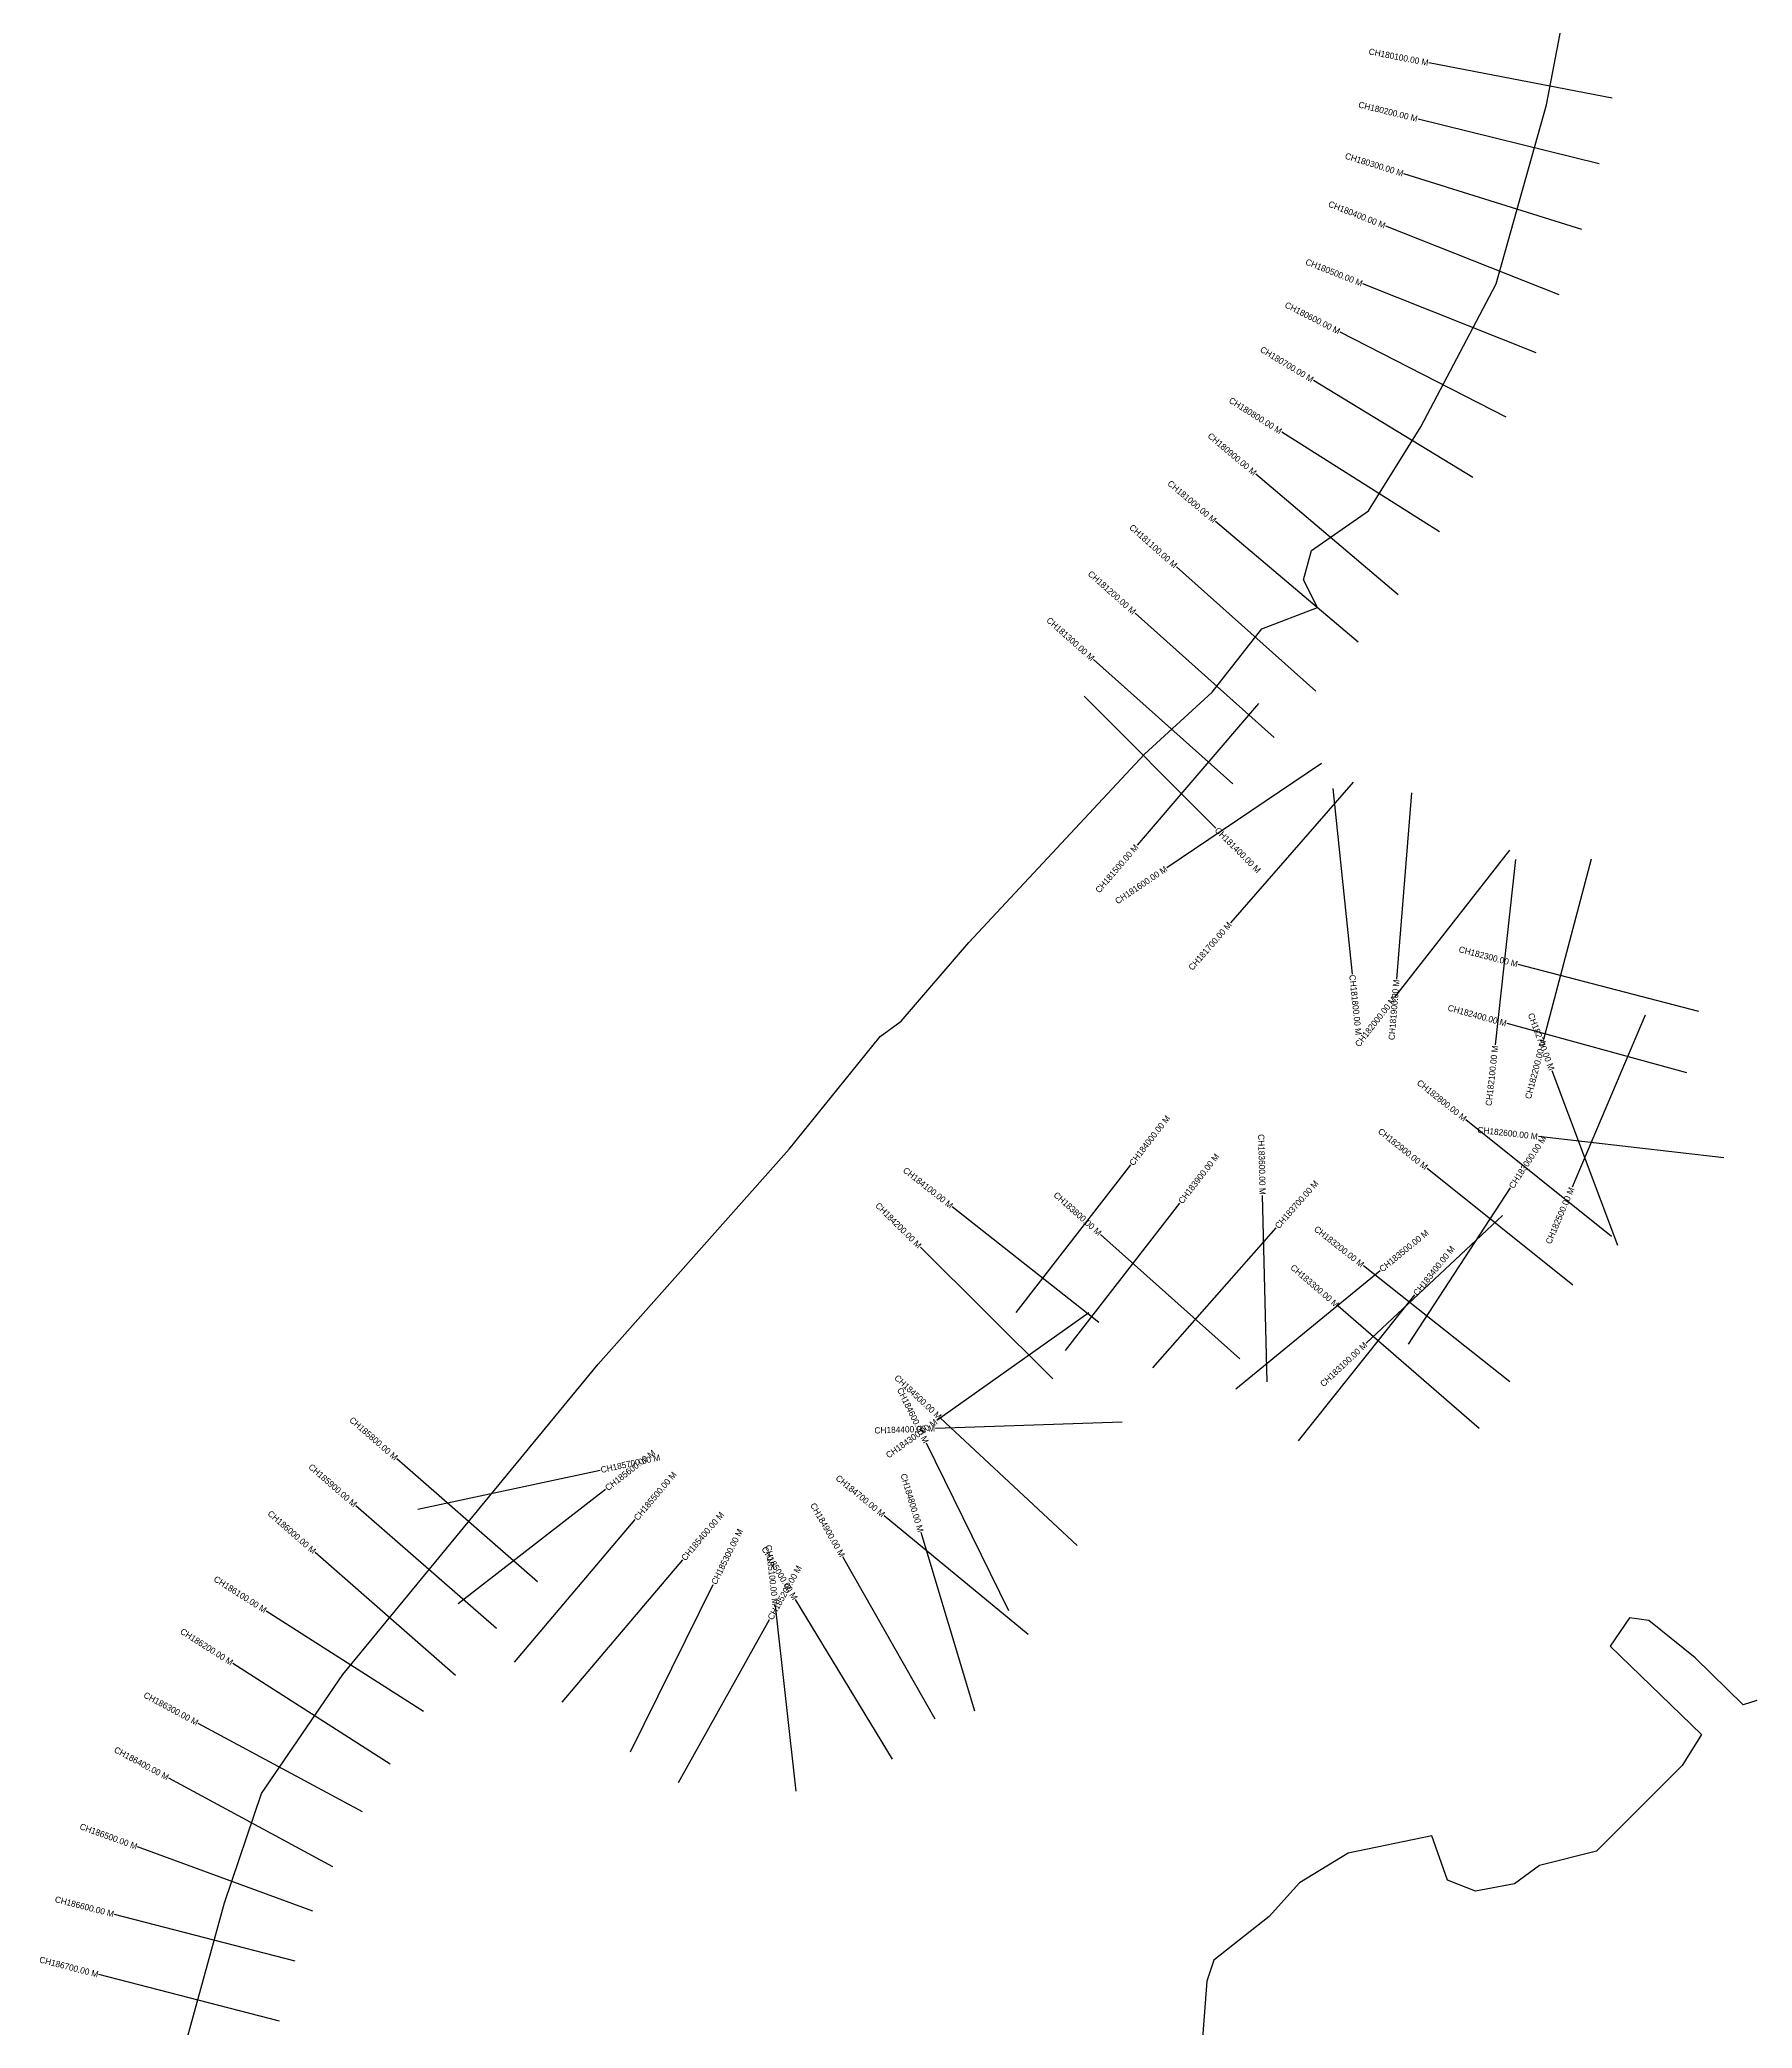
# Model space of a CAD drawing. Header units: metres. Extents: x 266312 to 277729, y 2088854 to 2108025.
# Drawn here: x 268431 to 271183, y 2091945 to 2095140 of the extents above; entities that cross this region are included whole.
import ezdxf
from ezdxf.enums import TextEntityAlignment as Align

# ---------------------------------------------------------------- set-up
doc = ezdxf.new("R2010")
doc.units = ezdxf.units.M
for name, color, linetype in [('CS', 134, 'Continuous'), ('CSMark', 6, 'Continuous'), ('village', 3, 'Continuous')]:
    doc.layers.add(name, color=color, linetype=linetype)

msp = doc.modelspace()

# ---------------------------------------------------------------- linework, layer by layer
at = {"layer": 'CS'}
for p, q in [((270958.4, 2095046.5), (270663.8, 2095103.1)), ((270937.4, 2094940.6), (270646.3, 2095012.8)), ((270909.6, 2094835.2), (270623.2, 2094924.8)), ((270873.1, 2094730.3), (270594.2, 2094840.8)), ((270836.3, 2094637.3), (270557.4, 2094747.9)), ((270787.9, 2094533.8), (270520.8, 2094670.4)), ((270734.1, 2094436.7), (270477.9, 2094592.7)), ((270680.6, 2094349.2), (270427, 2094509.6)), ((270614.3, 2094248.4), (270385.3, 2094442.1)), ((270549.7, 2094172), (270320.7, 2094365.8)), ((270481.7, 2094093.4), (270257.9, 2094293.2)), ((270415.1, 2094018.8), (270191.3, 2094218.6)), ((270348.5, 2093944.2), (270124.7, 2094144)), ((270109.3, 2094085.2), (270321.4, 2093873)), ((270390, 2094073.4), (270194.5, 2093845.9)), ((270491.2, 2093977), (270242.3, 2093809.5)), ((270541.8, 2093947.1), (270344.6, 2093721)), ((270509, 2093936.9), (270540.4, 2093638.6)), ((270635.9, 2093929.7), (270611.5, 2093630.7)), ((270793, 2093837.8), (270608.5, 2093601.3)), ((270803.1, 2093822.9), (270770.3, 2093524.7)), ((270924.6, 2093823.5), (270847.9, 2093533.5)), ((271097.7, 2093578.7), (270807.3, 2093654.1)), ((271078.5, 2093479.7), (270789.2, 2093559)), ((271011.1, 2093572.4), (270893.8, 2093296.3)), ((270967.1, 2093202.6), (270861.7, 2093483.4)), ((270957.3, 2093216.9), (270723.2, 2093404.5)), ((271137.6, 2093343.6), (270839.6, 2093377.5)), ((270000.5, 2093094.9), (270184.3, 2093332)), ((270894.8, 2093138.9), (270660.7, 2093326.4)), ((270079.5, 2093033.6), (270263.3, 2093270.7)), ((270403.5, 2092983.1), (270396.4, 2093283)), ((270630.8, 2093043.8), (270795, 2093294.9)), ((270133.3, 2093078.9), (269897.6, 2093264.5)), ((270781.7, 2093250.5), (270562.8, 2093045.4)), ((270359.5, 2093020.2), (270136, 2093220.4)), ((270219.8, 2093006), (270418.2, 2093231.1)), ((270059, 2092988.2), (269846.3, 2093199.7)), ((270353.1, 2092972.3), (270585.1, 2093162.5)), ((270793.6, 2092983.6), (270558.3, 2093169.8)), ((270454, 2092888.4), (270641, 2093123)), ((270117.3, 2093094.5), (269872.6, 2092921)), ((270744.6, 2092908.6), (270517.7, 2093104.9)), ((270170.7, 2092918.7), (269870.8, 2092908.5)), ((270098.1, 2092720.2), (269878.8, 2092924.9)), ((269988.3, 2092615.3), (269856.2, 2092884.7)), ((269230.8, 2092662.1), (269004.8, 2092859.5)), ((269038.3, 2092778.5), (269331.6, 2092841.5)), ((269103.3, 2092627.1), (269340.4, 2092810.9)), ((269165, 2092586.8), (268939, 2092784.1)), ((269194, 2092533), (269387.9, 2092761.9)), ((270019.5, 2092577.2), (269788.1, 2092768.2)), ((269933.6, 2092454), (269847.3, 2092741.3)), ((269099, 2092511.3), (268873.3, 2092709)), ((269270.3, 2092468.4), (269464.2, 2092697.3)), ((269870.2, 2092441.4), (269721.8, 2092702.1)), ((269380.5, 2092388.8), (269513.4, 2092657.8)), ((269801.7, 2092377), (269645.8, 2092633.3)), ((269047.7, 2092453.4), (268794.9, 2092615)), ((269457.7, 2092339.2), (269603.9, 2092601.2)), ((269646.8, 2092325.4), (269613.3, 2092623.5)), ((268993.8, 2092369.1), (268741.1, 2092530.7)), ((268949.6, 2092292.1), (268685.6, 2092434.5)), ((268902.1, 2092204.1), (268638.1, 2092346.5)), ((268869.9, 2092132.9), (268588.1, 2092235.8)), ((268841.3, 2092052.5), (268550.8, 2092127.5)), ((268816.3, 2091955.7), (268525.8, 2092030.7))]:
    msp.add_line(p, q, dxfattribs=at)
at = {"layer": 'village', "color": 3, "true_color": 0x00ff00}
for points in [[(268651.7, 2091869.6, 0), (268727.9, 2092146.1, 0), (268787.1, 2092321.5, 0), (268917.8, 2092513.1, 0), (269328.6, 2093011.9, 0), (269635.2, 2093357.5, 0), (269781.7, 2093538.1, 0), (269815.2, 2093563.1, 0), (269924, 2093689.4, 0), (270206.3, 2093992.2, 0), (270315.4, 2094091.7, 0), (270395.3, 2094193.3, 0), (270484.7, 2094227.6, 0), (270461.9, 2094272.3, 0), (270475, 2094319.5, 0), (270566.4, 2094383, 0), (270650.5, 2094518.2, 0), (270772, 2094748, 0), (270852.6, 2095035.6, 0), (270891.4, 2095237.7, 0)], [(271191, 2092471.1, 0), (271168.7, 2092464.1, 0), (271091.8, 2092539.7, 0), (271017.4, 2092599.7, 0), (270985.9, 2092603.9, 0), (270954.9, 2092558.8, 0), (271101.8, 2092416.6, 0), (271070.8, 2092367, 0), (270932.9, 2092229.1, 0), (270841.2, 2092206, 0), (270801, 2092176.5, 0), (270738.3, 2092164.8, 0), (270693.4, 2092182.4, 0), (270668.1, 2092253.9, 0), (270533.8, 2092225.9, 0), (270455.7, 2092178.2, 0), (270406.9, 2092124, 0), (270317.7, 2092053.8, 0), (270306.8, 2092020.1, 0), (270298.7, 2091914.6, 0)]]:
    msp.add_polyline3d(points, dxfattribs=at)

# ---------------------------------------------------------------- texts
at = {"layer": 'CSMark'}
for s, rotation, p in [('CH180100.00 M', 349.1313, (270662.8, 2095103.3)), ('CH180200.00 M', 346.0782, (270645.3, 2095013)), ('CH180300.00 M', 342.6384, (270622.3, 2094925.1)), ('CH180400.00 M', 338.3803, (270593.3, 2094841.2)), ('CH180500.00 M', 338.3803, (270556.5, 2094748.2)), ('CH180600.00 M', 332.9162, (270519.9, 2094670.9)), ('CH180700.00 M', 328.6596, (270477, 2094593.2)), ('CH180800.00 M', 327.6972, (270426.1, 2094510.1)), ('CH180900.00 M', 319.7633, (270384.6, 2094442.8)), ('CH181000.00 M', 319.7633, (270320, 2094366.4)), ('CH181100.00 M', 318.241, (270257.1, 2094293.9)), ('CH181200.00 M', 318.241, (270190.5, 2094219.3)), ('CH181300.00 M', 318.241, (270123.9, 2094144.7)), ('CH181500.00 M', 49.3188, (270193.8, 2093845.1)), ('CH181600.00 M', 33.9288, (270241.5, 2093809)), ('CH181700.00 M', 48.9055, (270343.9, 2093720.3)), ('CH182300.00 M', 345.4383, (270806.3, 2093654.4)), ('CH181900.00 M', 85.3329, (270611.4, 2093629.7)), ('CH182000.00 M', 52.0316, (270607.8, 2093600.5)), ('CH182400.00 M', 344.6797, (270788.2, 2093559.2)), ('CH182700.00 M', 290.5871, (270861.3, 2093484.4)), ('CH182100.00 M', 83.7179, (270770.2, 2093523.7)), ('CH182200.00 M', 75.1902, (270847.6, 2093532.5)), ('CH182800.00 M', 321.3027, (270722.4, 2093405.1)), ('CH183600.00 M', 271.3466, (270396.4, 2093284)), ('CH182900.00 M', 321.3027, (270659.9, 2093327.1)), ('CH182600.00 M', 353.5037, (270838.6, 2093377.6)), ('CH184100.00 M', 321.7774, (269896.8, 2093265.1)), ('CH184200.00 M', 315.1504, (269845.6, 2093200.4)), ('CH183800.00 M', 318.1578, (270135.3, 2093221)), ('CH182500.00 M', 66.9816, (270893.4, 2093295.3)), ('CH183200.00 M', 321.6559, (270557.5, 2093170.4)), ('CH183300.00 M', 319.1359, (270517, 2093105.5)), ('CH183100.00 M', 43.1396, (270562.1, 2093044.7)), ('CH184500.00 M', 316.9701, (269878.1, 2092925.6)), ('CH184600.00 M', 296.1209, (269855.7, 2092885.6)), ('CH185800.00 M', 318.858, (269004.1, 2092860.1)), ('CH184300.00 M', 35.3404, (269871.8, 2092920.4)), ('CH184400.00 M', 1.9378, (269869.8, 2092908.5)), ('CH185900.00 M', 318.858, (268938.3, 2092784.8)), ('CH184700.00 M', 320.4658, (269787.3, 2092768.8)), ('CH184800.00 M', 286.7094, (269847, 2092742.3)), ('CH184900.00 M', 299.65, (269721.3, 2092703)), ('CH186000.00 M', 318.7826, (268872.6, 2092709.7)), ('CH185000.00 M', 301.3107, (269645.3, 2092634.2)), ('CH185100.00 M', 276.4138, (269613.2, 2092624.5)), ('CH186100.00 M', 327.4074, (268794.1, 2092615.5)), ('CH186200.00 M', 327.4074, (268740.2, 2092531.3)), ('CH186300.00 M', 331.645, (268684.7, 2092435)), ('CH186400.00 M', 331.645, (268637.2, 2092347)), ('CH186500.00 M', 339.9387, (268587.2, 2092236.1)), ('CH186600.00 M', 345.5177, (268549.8, 2092127.8)), ('CH186700.00 M', 345.5177, (268524.8, 2092030.9))]:
    msp.add_text(s, height=10, rotation=rotation, dxfattribs=at).set_placement(p, align=Align.MIDDLE_RIGHT)
for s, rotation, p in [('CH181400.00 M', 314.977, (270322.1, 2093872.3)), ('CH181800.00 M', 276.0082, (270540.5, 2093637.6)), ('CH184000.00 M', 52.2178, (270184.9, 2093332.8)), ('CH183000.00 M', 56.809, (270795.6, 2093295.7)), ('CH183900.00 M', 52.2178, (270263.9, 2093271.5)), ('CH183700.00 M', 48.5948, (270418.9, 2093231.8)), ('CH183500.00 M', 39.3388, (270585.9, 2093163.1)), ('CH183400.00 M', 51.4558, (270641.6, 2093123.8)), ('CH185700.00 M', 12.1072, (269332.6, 2092841.7)), ('CH185600.00 M', 37.7739, (269341.2, 2092811.5)), ('CH185500.00 M', 49.7336, (269388.5, 2092762.7)), ('CH185400.00 M', 49.7336, (269464.8, 2092698.1)), ('CH185300.00 M', 63.7056, (269513.9, 2092658.7)), ('CH185200.00 M', 60.8398, (269604.4, 2092602))]:
    msp.add_text(s, height=10, rotation=rotation, dxfattribs=at).set_placement(p, align=Align.MIDDLE_LEFT)

doc.saveas('drawing.dxf')
